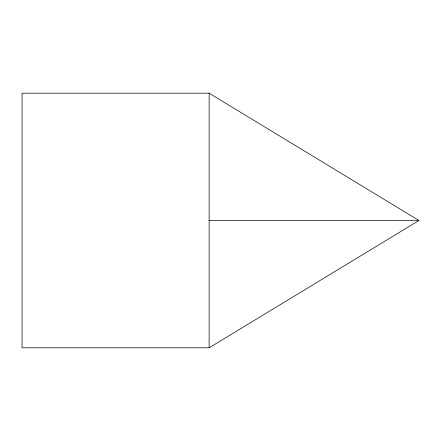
<?xml version="1.0" encoding="UTF-8"?>
<svg xmlns="http://www.w3.org/2000/svg" width="441" height="441" viewBox="0 0 441 441"><rect width="100%" height="100%" fill="white"/><g stroke="black" fill="none" stroke-linecap="round" stroke-linejoin="round"><path stroke-width="0.66" d="M209.122 347.806L418.95 220.5L209.122 93.194L22.05 93.194L22.05 347.806L209.122 347.806L209.122 93.194M209.122 220.5L418.95 220.5"/></g></svg>
